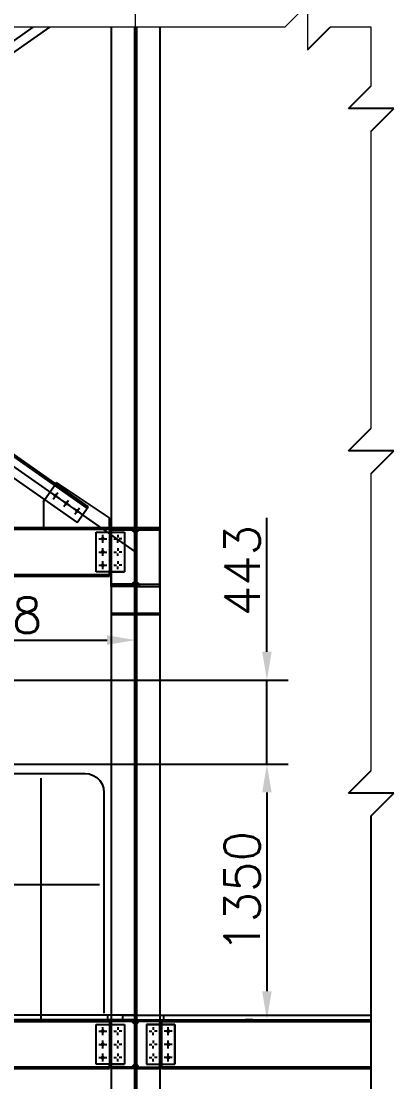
# Model space of a CAD drawing. Header units: metres. Extents: x 0 to 63075, y 0 to 44550.
# Drawn here: x 41725 to 43695, y 14608 to 20208 of the extents above; entities that cross this region are included whole.
import ezdxf

# ---------------------------------------------------------------- set-up
doc = ezdxf.new("R2010")
doc.units = ezdxf.units.M
doc.header["$LTSCALE"] = 75
doc.linetypes.add('CENTER2', pattern=[28.575, 19.05, -3.175, 3.175, -3.175])
for name, color, linetype in [('SC1', 7, 'CENTER2'), ('SDM', 7, 'Continuous'), ('SL1', 8, 'Continuous')]:
    doc.layers.add(name, color=color, linetype=linetype)
doc.styles.add('ROMANS', font='ROMANS.SHX')
doc.dimstyles.new('75___1-75', dxfattribs={"dimscale": 75, "dimtxt": 2.5, "dimasz": 2, "dimexe": 1.5, "dimexo": 1, "dimgap": 0.5, "dimtad": 1, "dimdec": 0, "dimzin": 12, "dimtxsty": 'ROMANS', "dimcen": 0, "dimclrd": 256, "dimclre": 256, "dimclrt": 3, "dimazin": 3, "dimtfac": 1, "dimtdec": 0, "dimtmove": 0, "dimatfit": 0, "dimfxl": 1, "dimlwd": -1, "dimlwe": -1, "dimarcsym": 0})

# ---------------------------------------------------------------- blocks, each defined once
blk = doc.blocks.new('A$C58c38efc')
at = {"layer": 'SL1'}
for points in [[(5531.8, 6913), (5532.7, 6912.5), (5533.7, 6912.2), (5534.7, 6911.9), (5535.7, 6911.7), (5536.7, 6911.6), (5537.8, 6911.7), (5538.8, 6911.8), (5539.8, 6912), (5540.8, 6912.4), (5541.7, 6912.8), (5542.6, 6913.3), (5543.5, 6913.9), (5544.2, 6914.6), (5544.9, 6915.3), (5545.6, 6916.1), (5546.1, 6917), (5546.6, 6917.9), (5547, 6918.9), (5547.2, 6919.9), (5547.4, 6920.9), (5547.5, 6921.9), (5547.4, 6922.9), (5547.3, 6924), (5547.1, 6925), (5546.8, 6925.9), (5546.3, 6926.9), (5545.8, 6927.8), (5545.2, 6928.6), (5544.6, 6929.4), (5543.8, 6930.1), (5543, 6930.7), (5542.1, 6931.3), (5541.2, 6931.7), (5540.2, 6932.1), (5539.2, 6932.4), (5538.2, 6932.6), (5537.2, 6932.6), (5536.2, 6932.6), (5535.1, 6932.5), (5534.1, 6932.2), (5533.2, 6931.9), (5532.2, 6931.5), (5531.3, 6931), (5530.5, 6930.4), (5529.7, 6929.7), (5529, 6929), (5528.4, 6928.2), (5527.8, 6927.3), (5527.4, 6926.4), (5527, 6925.4), (5526.7, 6924.4), (5526.5, 6923.4), (5526.5, 6922.4), (5526.5, 6921.3), (5526.6, 6920.3), (5526.9, 6919.3), (5527.2, 6918.3), (5527.6, 6917.4), (5528.1, 6916.5), (5528.7, 6915.7), (5529.4, 6914.9), (5530.1, 6914.2), (5531, 6913.5)], [(5589.2, 6872.8), (5590.1, 6872.4), (5591.1, 6872), (5592, 6871.7), (5593.1, 6871.6), (5594.1, 6871.5), (5595.1, 6871.5), (5596.1, 6871.7), (5597.1, 6871.9), (5598.1, 6872.2), (5599.1, 6872.6), (5600, 6873.1), (5600.8, 6873.7), (5601.6, 6874.4), (5602.3, 6875.2), (5602.9, 6876), (5603.5, 6876.8), (5603.9, 6877.8), (5604.3, 6878.7), (5604.6, 6879.7), (5604.7, 6880.7), (5604.8, 6881.8), (5604.8, 6882.8), (5604.7, 6883.8), (5604.4, 6884.8), (5604.1, 6885.8), (5603.7, 6886.7), (5603.2, 6887.6), (5602.6, 6888.5), (5601.9, 6889.3), (5601.2, 6890), (5600.3, 6890.6), (5599.5, 6891.1), (5598.5, 6891.6), (5597.6, 6892), (5596.6, 6892.2), (5595.6, 6892.4), (5594.5, 6892.5), (5593.5, 6892.5), (5592.5, 6892.3), (5591.5, 6892.1), (5590.5, 6891.8), (5589.6, 6891.4), (5588.7, 6890.8), (5587.8, 6890.3), (5587.1, 6889.6), (5586.3, 6888.8), (5585.7, 6888), (5585.2, 6887.1), (5584.7, 6886.2), (5584.3, 6885.3), (5584.1, 6884.3), (5583.9, 6883.2), (5583.8, 6882.2), (5583.9, 6881.2), (5584, 6880.2), (5584.2, 6879.2), (5584.5, 6878.2), (5585, 6877.2), (5585.5, 6876.4), (5586.1, 6875.5), (5586.7, 6874.7), (5587.5, 6874), (5588.3, 6873.4)], [(5646.5, 6832.7), (5647.4, 6832.2), (5648.4, 6831.9), (5649.4, 6831.6), (5650.4, 6831.4), (5651.4, 6831.4), (5652.5, 6831.4), (5653.5, 6831.5), (5654.5, 6831.7), (5655.5, 6832.1), (5656.4, 6832.5), (5657.3, 6833), (5658.1, 6833.6), (5658.9, 6834.3), (5659.6, 6835), (5660.3, 6835.8), (5660.8, 6836.7), (5661.3, 6837.6), (5661.6, 6838.6), (5661.9, 6839.6), (5662.1, 6840.6), (5662.2, 6841.6), (5662.1, 6842.7), (5662, 6843.7), (5661.8, 6844.7), (5661.5, 6845.7), (5661, 6846.6), (5660.5, 6847.5), (5659.9, 6848.3), (5659.3, 6849.1), (5658.5, 6849.8), (5657.7, 6850.5), (5656.8, 6851), (5655.9, 6851.5), (5654.9, 6851.8), (5653.9, 6852.1), (5652.9, 6852.3), (5651.9, 6852.3), (5650.9, 6852.3), (5649.8, 6852.2), (5648.8, 6852), (5647.9, 6851.6), (5646.9, 6851.2), (5646, 6850.7), (5645.2, 6850.1), (5644.4, 6849.4), (5643.7, 6848.7), (5643.1, 6847.9), (5642.5, 6847), (5642.1, 6846.1), (5641.7, 6845.1), (5641.4, 6844.1), (5641.2, 6843.1), (5641.2, 6842.1), (5641.2, 6841), (5641.3, 6840), (5641.6, 6839), (5641.9, 6838), (5642.3, 6837.1), (5642.8, 6836.2), (5643.4, 6835.4), (5644.1, 6834.6), (5644.8, 6833.9), (5645.6, 6833.3)], [(5797.5, 6696), (5797.3, 6697), (5797.1, 6698), (5796.7, 6699), (5796.3, 6699.9), (5795.8, 6700.8), (5795.1, 6701.7), (5794.5, 6702.4), (5793.7, 6703.1), (5792.9, 6703.7), (5792, 6704.3), (5791, 6704.7), (5790.1, 6705), (5789.1, 6705.3), (5788.1, 6705.4), (5787, 6705.5), (5786, 6705.4), (5785, 6705.3), (5784, 6705), (5783, 6704.7), (5782.1, 6704.3), (5781.2, 6703.7), (5780.4, 6703.1), (5779.6, 6702.4), (5778.9, 6701.7), (5778.3, 6700.8), (5777.8, 6699.9), (5777.3, 6699), (5777, 6698), (5776.7, 6697), (5776.6, 6696), (5776.5, 6695), (5776.6, 6694), (5776.7, 6693), (5777, 6692), (5777.3, 6691), (5777.8, 6690.1), (5778.3, 6689.2), (5778.9, 6688.3), (5779.6, 6687.6), (5780.4, 6686.9), (5781.2, 6686.3), (5782.1, 6685.7), (5783, 6685.3), (5784, 6685), (5785, 6684.7), (5786, 6684.6), (5787, 6684.5), (5788.1, 6684.6), (5789.1, 6684.7), (5790.1, 6685), (5791, 6685.3), (5792, 6685.7), (5792.9, 6686.3), (5793.7, 6686.9), (5794.5, 6687.6), (5795.1, 6688.3), (5795.8, 6689.2), (5796.3, 6690.1), (5796.7, 6691), (5797.1, 6692), (5797.3, 6693), (5797.5, 6694), (5797.5, 6695)], [(5797.5, 6626), (5797.3, 6627), (5797.1, 6628), (5796.7, 6629), (5796.3, 6629.9), (5795.8, 6630.8), (5795.1, 6631.7), (5794.5, 6632.4), (5793.7, 6633.1), (5792.9, 6633.7), (5792, 6634.3), (5791, 6634.7), (5790.1, 6635), (5789.1, 6635.3), (5788.1, 6635.4), (5787, 6635.5), (5786, 6635.4), (5785, 6635.3), (5784, 6635), (5783, 6634.7), (5782.1, 6634.3), (5781.2, 6633.7), (5780.4, 6633.1), (5779.6, 6632.4), (5778.9, 6631.7), (5778.3, 6630.8), (5777.8, 6629.9), (5777.3, 6629), (5777, 6628), (5776.7, 6627), (5776.6, 6626), (5776.5, 6625), (5776.6, 6624), (5776.7, 6623), (5777, 6622), (5777.3, 6621), (5777.8, 6620.1), (5778.3, 6619.2), (5778.9, 6618.3), (5779.6, 6617.6), (5780.4, 6616.9), (5781.2, 6616.3), (5782.1, 6615.7), (5783, 6615.3), (5784, 6615), (5785, 6614.7), (5786, 6614.6), (5787, 6614.5), (5788.1, 6614.6), (5789.1, 6614.7), (5790.1, 6615), (5791, 6615.3), (5792, 6615.7), (5792.9, 6616.3), (5793.7, 6616.9), (5794.5, 6617.6), (5795.1, 6618.3), (5795.8, 6619.2), (5796.3, 6620.1), (5796.7, 6621), (5797.1, 6622), (5797.3, 6623), (5797.5, 6624), (5797.5, 6625)], [(5797.5, 6556), (5797.3, 6557), (5797.1, 6558), (5796.7, 6559), (5796.3, 6559.9), (5795.8, 6560.8), (5795.1, 6561.7), (5794.5, 6562.4), (5793.7, 6563.1), (5792.9, 6563.7), (5792, 6564.3), (5791, 6564.7), (5790.1, 6565), (5789.1, 6565.3), (5788.1, 6565.4), (5787, 6565.5), (5786, 6565.4), (5785, 6565.3), (5784, 6565), (5783, 6564.7), (5782.1, 6564.3), (5781.2, 6563.7), (5780.4, 6563.1), (5779.6, 6562.4), (5778.9, 6561.7), (5778.3, 6560.8), (5777.8, 6559.9), (5777.3, 6559), (5777, 6558), (5776.7, 6557), (5776.6, 6556), (5776.5, 6555), (5776.6, 6554), (5776.7, 6553), (5777, 6552), (5777.3, 6551), (5777.8, 6550.1), (5778.3, 6549.2), (5778.9, 6548.3), (5779.6, 6547.6), (5780.4, 6546.9), (5781.2, 6546.3), (5782.1, 6545.7), (5783, 6545.3), (5784, 6545), (5785, 6544.7), (5786, 6544.6), (5787, 6544.5), (5788.1, 6544.6), (5789.1, 6544.7), (5790.1, 6545), (5791, 6545.3), (5792, 6545.7), (5792.9, 6546.3), (5793.7, 6546.9), (5794.5, 6547.6), (5795.1, 6548.3), (5795.8, 6549.2), (5796.3, 6550.1), (5796.7, 6551), (5797.1, 6552), (5797.3, 6553), (5797.5, 6554), (5797.5, 6555)], [(5797.5, 4096), (5797.3, 4097), (5797.1, 4098), (5796.7, 4099), (5796.3, 4099.9), (5795.8, 4100.8), (5795.1, 4101.7), (5794.5, 4102.4), (5793.7, 4103.1), (5792.9, 4103.7), (5792, 4104.3), (5791, 4104.7), (5790.1, 4105), (5789.1, 4105.3), (5788.1, 4105.4), (5787, 4105.5), (5786, 4105.4), (5785, 4105.3), (5784, 4105), (5783, 4104.7), (5782.1, 4104.3), (5781.2, 4103.7), (5780.4, 4103.1), (5779.6, 4102.4), (5778.9, 4101.7), (5778.3, 4100.8), (5777.8, 4099.9), (5777.3, 4099), (5777, 4098), (5776.7, 4097), (5776.6, 4096), (5776.5, 4095), (5776.6, 4094), (5776.7, 4093), (5777, 4092), (5777.3, 4091), (5777.8, 4090.1), (5778.3, 4089.2), (5778.9, 4088.3), (5779.6, 4087.6), (5780.4, 4086.9), (5781.2, 4086.3), (5782.1, 4085.7), (5783, 4085.3), (5784, 4085), (5785, 4084.7), (5786, 4084.6), (5787, 4084.5), (5788.1, 4084.6), (5789.1, 4084.7), (5790.1, 4085), (5791, 4085.3), (5792, 4085.7), (5792.9, 4086.3), (5793.7, 4086.9), (5794.5, 4087.6), (5795.1, 4088.3), (5795.8, 4089.2), (5796.3, 4090.1), (5796.7, 4091), (5797.1, 4092), (5797.3, 4093), (5797.5, 4094), (5797.5, 4095)], [(6143.5, 4096), (6143.3, 4097), (6143.1, 4098), (6142.7, 4099), (6142.3, 4099.9), (6141.8, 4100.8), (6141.1, 4101.7), (6140.5, 4102.4), (6139.7, 4103.1), (6138.9, 4103.7), (6138, 4104.3), (6137, 4104.7), (6136.1, 4105), (6135.1, 4105.3), (6134.1, 4105.4), (6133, 4105.5), (6132, 4105.4), (6131, 4105.3), (6130, 4105), (6129, 4104.7), (6128.1, 4104.3), (6127.2, 4103.7), (6126.4, 4103.1), (6125.6, 4102.4), (6124.9, 4101.7), (6124.3, 4100.8), (6123.8, 4099.9), (6123.3, 4099), (6123, 4098), (6122.7, 4097), (6122.6, 4096), (6122.5, 4095), (6122.6, 4094), (6122.7, 4093), (6123, 4092), (6123.3, 4091), (6123.8, 4090.1), (6124.3, 4089.2), (6124.9, 4088.3), (6125.6, 4087.6), (6126.4, 4086.9), (6127.2, 4086.3), (6128.1, 4085.7), (6129, 4085.3), (6130, 4085), (6131, 4084.7), (6132, 4084.6), (6133, 4084.5), (6134.1, 4084.6), (6135.1, 4084.7), (6136.1, 4085), (6137, 4085.3), (6138, 4085.7), (6138.9, 4086.3), (6139.7, 4086.9), (6140.5, 4087.6), (6141.1, 4088.3), (6141.8, 4089.2), (6142.3, 4090.1), (6142.7, 4091), (6143.1, 4092), (6143.3, 4093), (6143.5, 4094), (6143.5, 4095)], [(5797.5, 4026), (5797.3, 4027), (5797.1, 4028), (5796.7, 4029), (5796.3, 4029.9), (5795.8, 4030.8), (5795.1, 4031.7), (5794.5, 4032.4), (5793.7, 4033.1), (5792.9, 4033.7), (5792, 4034.3), (5791, 4034.7), (5790.1, 4035), (5789.1, 4035.3), (5788.1, 4035.4), (5787, 4035.5), (5786, 4035.4), (5785, 4035.3), (5784, 4035), (5783, 4034.7), (5782.1, 4034.3), (5781.2, 4033.7), (5780.4, 4033.1), (5779.6, 4032.4), (5778.9, 4031.7), (5778.3, 4030.8), (5777.8, 4029.9), (5777.3, 4029), (5777, 4028), (5776.7, 4027), (5776.6, 4026), (5776.5, 4025), (5776.6, 4024), (5776.7, 4023), (5777, 4022), (5777.3, 4021), (5777.8, 4020.1), (5778.3, 4019.2), (5778.9, 4018.3), (5779.6, 4017.6), (5780.4, 4016.9), (5781.2, 4016.3), (5782.1, 4015.7), (5783, 4015.3), (5784, 4015), (5785, 4014.7), (5786, 4014.6), (5787, 4014.5), (5788.1, 4014.6), (5789.1, 4014.7), (5790.1, 4015), (5791, 4015.3), (5792, 4015.7), (5792.9, 4016.3), (5793.7, 4016.9), (5794.5, 4017.6), (5795.1, 4018.3), (5795.8, 4019.2), (5796.3, 4020.1), (5796.7, 4021), (5797.1, 4022), (5797.3, 4023), (5797.5, 4024), (5797.5, 4025)], [(6143.5, 4026), (6143.3, 4027), (6143.1, 4028), (6142.7, 4029), (6142.3, 4029.9), (6141.8, 4030.8), (6141.1, 4031.7), (6140.5, 4032.4), (6139.7, 4033.1), (6138.9, 4033.7), (6138, 4034.3), (6137, 4034.7), (6136.1, 4035), (6135.1, 4035.3), (6134.1, 4035.4), (6133, 4035.5), (6132, 4035.4), (6131, 4035.3), (6130, 4035), (6129, 4034.7), (6128.1, 4034.3), (6127.2, 4033.7), (6126.4, 4033.1), (6125.6, 4032.4), (6124.9, 4031.7), (6124.3, 4030.8), (6123.8, 4029.9), (6123.3, 4029), (6123, 4028), (6122.7, 4027), (6122.6, 4026), (6122.5, 4025), (6122.6, 4024), (6122.7, 4023), (6123, 4022), (6123.3, 4021), (6123.8, 4020.1), (6124.3, 4019.2), (6124.9, 4018.3), (6125.6, 4017.6), (6126.4, 4016.9), (6127.2, 4016.3), (6128.1, 4015.7), (6129, 4015.3), (6130, 4015), (6131, 4014.7), (6132, 4014.6), (6133, 4014.5), (6134.1, 4014.6), (6135.1, 4014.7), (6136.1, 4015), (6137, 4015.3), (6138, 4015.7), (6138.9, 4016.3), (6139.7, 4016.9), (6140.5, 4017.6), (6141.1, 4018.3), (6141.8, 4019.2), (6142.3, 4020.1), (6142.7, 4021), (6143.1, 4022), (6143.3, 4023), (6143.5, 4024), (6143.5, 4025)], [(5797.5, 3956), (5797.3, 3957), (5797.1, 3958), (5796.7, 3959), (5796.3, 3959.9), (5795.8, 3960.8), (5795.1, 3961.7), (5794.5, 3962.4), (5793.7, 3963.1), (5792.9, 3963.7), (5792, 3964.3), (5791, 3964.7), (5790.1, 3965), (5789.1, 3965.3), (5788.1, 3965.4), (5787, 3965.5), (5786, 3965.4), (5785, 3965.3), (5784, 3965), (5783, 3964.7), (5782.1, 3964.3), (5781.2, 3963.7), (5780.4, 3963.1), (5779.6, 3962.4), (5778.9, 3961.7), (5778.3, 3960.8), (5777.8, 3959.9), (5777.3, 3959), (5777, 3958), (5776.7, 3957), (5776.6, 3956), (5776.5, 3955), (5776.6, 3954), (5776.7, 3953), (5777, 3952), (5777.3, 3951), (5777.8, 3950.1), (5778.3, 3949.2), (5778.9, 3948.3), (5779.6, 3947.6), (5780.4, 3946.9), (5781.2, 3946.3), (5782.1, 3945.7), (5783, 3945.3), (5784, 3945), (5785, 3944.7), (5786, 3944.6), (5787, 3944.5), (5788.1, 3944.6), (5789.1, 3944.7), (5790.1, 3945), (5791, 3945.3), (5792, 3945.7), (5792.9, 3946.3), (5793.7, 3946.9), (5794.5, 3947.6), (5795.1, 3948.3), (5795.8, 3949.2), (5796.3, 3950.1), (5796.7, 3951), (5797.1, 3952), (5797.3, 3953), (5797.5, 3954), (5797.5, 3955)], [(6143.5, 3956), (6143.3, 3957), (6143.1, 3958), (6142.7, 3959), (6142.3, 3959.9), (6141.8, 3960.8), (6141.1, 3961.7), (6140.5, 3962.4), (6139.7, 3963.1), (6138.9, 3963.7), (6138, 3964.3), (6137, 3964.7), (6136.1, 3965), (6135.1, 3965.3), (6134.1, 3965.4), (6133, 3965.5), (6132, 3965.4), (6131, 3965.3), (6130, 3965), (6129, 3964.7), (6128.1, 3964.3), (6127.2, 3963.7), (6126.4, 3963.1), (6125.6, 3962.4), (6124.9, 3961.7), (6124.3, 3960.8), (6123.8, 3959.9), (6123.3, 3959), (6123, 3958), (6122.7, 3957), (6122.6, 3956), (6122.5, 3955), (6122.6, 3954), (6122.7, 3953), (6123, 3952), (6123.3, 3951), (6123.8, 3950.1), (6124.3, 3949.2), (6124.9, 3948.3), (6125.6, 3947.6), (6126.4, 3946.9), (6127.2, 3946.3), (6128.1, 3945.7), (6129, 3945.3), (6130, 3945), (6131, 3944.7), (6132, 3944.6), (6133, 3944.5), (6134.1, 3944.6), (6135.1, 3944.7), (6136.1, 3945), (6137, 3945.3), (6138, 3945.7), (6138.9, 3946.3), (6139.7, 3946.9), (6140.5, 3947.6), (6141.1, 3948.3), (6141.8, 3949.2), (6142.3, 3950.1), (6142.7, 3951), (6143.1, 3952), (6143.3, 3953), (6143.5, 3954), (6143.5, 3955)]]:
    blk.add_hatch(color=256, dxfattribs=at).paths.add_polyline_path(points, flags=17)
for p, q in [((1913.3, 9396.4), (5651.1, 6780)), ((5960, 6626), (2002.2, 9396.4)), ((5705, 6857.1), (2077.3, 9396.4)), ((2091.2, 9396.4), (5709.6, 6863.6)), ((5417.8, 9396.4), (3710, 8201)), ((3820.8, 8216.3), (5506.7, 9396.4)), ((5832, 9396.4), (5832, 4180)), ((5954.8, 9396.4), (5954.8, 434)), ((5965.3, 9396.4), (5965.3, 434)), ((6088, 9396.4), (6088, 4180)), ((5479.1, 6900.4), (5537.5, 6984)), ((5537.5, 6984), (5543.3, 6992.2)), ((5822, 6805), (5543.3, 6992.2)), ((5473.3, 6892.2), (5479.1, 6900.4)), ((5473.3, 6892.2), (5473.3, 6755)), ((5519.8, 6934.2), (5554.2, 6910.1)), ((5524.9, 6904.9), (5549, 6939.3)), ((5577.1, 6894), (5611.5, 6870)), ((5582.3, 6864.8), (5606.4, 6899.2)), ((5634.5, 6853.9), (5668.9, 6829.8)), ((5639.6, 6824.6), (5663.7, 6859.1)), ((5651.1, 6780), (5709.6, 6863.6)), ((5822, 6755), (5822, 6805)), ((3712.9, 6745.9), (5822, 6745.9)), ((3776.5, 6755), (5822, 6755)), ((5473.3, 6755), (5822, 6755)), ((5752, 6520), (5752, 6730)), ((5752, 6730), (5832, 6730)), ((5752, 6520), (5752, 6730)), ((5752, 6730), (5902, 6730)), ((5822, 6755), (5822, 6730)), ((5822, 6730), (5822, 6497)), ((5832, 6755), (5954.8, 6755)), ((5832, 6742.5), (5832, 6755)), ((5954.8, 6742.5), (5832, 6742.5)), ((5832, 6454.5), (5832, 6742.5)), ((5832, 6742.5), (5939.8, 6742.5)), ((5832, 6730), (5902, 6730)), ((5902, 6730), (5902, 6520)), ((5902, 6730), (5902, 6520)), ((5939.8, 6755), (5939.8, 6742.5)), ((5939.8, 6742.5), (5954.8, 6727.5)), ((5954.8, 6755), (5954.8, 6742.5)), ((5954.8, 6727.5), (5954.8, 6469.5)), ((5965.3, 6755), (6088, 6755)), ((5965.3, 6755), (5965.3, 6742.5)), ((5980.3, 6742.5), (5965.3, 6727.5)), ((5965.3, 6742.5), (6088, 6742.5)), ((5965.3, 6727.5), (5965.3, 6469.5)), ((5980.3, 6755), (5980.3, 6742.5)), ((6088, 6742.5), (5980.3, 6742.5)), ((6088, 6742.5), (6088, 6755)), ((6088, 6454.5), (6088, 6742.5)), ((5766, 6695), (5808, 6695)), ((5787, 6674), (5787, 6716)), ((5846, 6695), (5860, 6695)), ((5867, 6716), (5867, 6702)), ((5867, 6674), (5867, 6688)), ((5888, 6695), (5874, 6695)), ((5766, 6625), (5808, 6625)), ((5787, 6604), (5787, 6646)), ((5846, 6625), (5860, 6625)), ((5867, 6646), (5867, 6632)), ((5867, 6604), (5867, 6618)), ((5888, 6625), (5874, 6625)), ((5766, 6555), (5808, 6555)), ((5787, 6534), (5787, 6576)), ((5846, 6555), (5860, 6555)), ((5867, 6576), (5867, 6562)), ((5888, 6555), (5874, 6555)), ((1598, 6506.1), (5822, 6506.1)), ((1598, 6497), (5822, 6497)), ((5832, 6520), (5752, 6520)), ((5902, 6520), (5752, 6520)), ((5822, 6497), (5822, 6520)), ((5832, 6520), (5902, 6520)), ((5867, 6534), (5867, 6548)), ((5832, 6454.5), (5954.8, 6454.5)), ((5832, 6442), (5832, 6454.5)), ((5939.8, 6454.5), (5832, 6454.5)), ((5954.8, 6442), (5832, 6442)), ((5954.8, 6469.5), (5939.8, 6454.5)), ((5939.8, 6454.5), (5939.8, 6442)), ((5954.8, 6454.5), (5954.8, 6442)), ((5965.3, 6469.5), (5980.3, 6454.5)), ((5965.3, 6454.5), (6088, 6454.5)), ((5965.3, 6454.5), (5965.3, 6442)), ((5965.3, 6442), (6088, 6442)), ((5980.3, 6454.5), (6088, 6454.5)), ((5980.3, 6454.5), (5980.3, 6442)), ((6088, 6442), (6088, 6454.5)), ((5834.8, 6293.4), (5834.8, 6302.9)), ((5834.8, 6302.9), (5954.8, 6302.9)), ((5954.8, 6293.4), (5834.8, 6293.4)), ((5939.8, 6302.9), (5939.8, 6293.4)), ((5954.8, 6302.9), (5954.8, 6293.4)), ((5965.3, 6302.9), (6085.3, 6302.9)), ((5965.3, 6293.4), (5965.3, 6302.9)), ((6085.3, 6293.4), (5965.3, 6293.4)), ((5980.3, 6302.9), (5980.3, 6293.4)), ((6085.3, 6302.9), (6085.3, 6293.4)), ((1721.5, 5455.6), (5693.5, 5455.6)), ((5693.5, 5455.6), (5715.8, 5453.1)), ((5715.8, 5453.1), (5736.9, 5445.7)), ((5736.9, 5445.7), (5755.9, 5433.8)), ((5755.9, 5433.8), (5771.7, 5418)), ((5461.8, 4155), (5461.8, 5431.2)), ((5771.7, 5418), (5783.6, 5399)), ((5783.6, 5399), (5791, 5377.9)), ((5791, 5377.9), (5793.5, 5355.6)), ((5793.5, 5355.6), (5793.5, 4190)), ((1645.5, 4870), (5769.5, 4870)), ((5960, 4180), (1374.5, 4180)), ((5960, 4155), (1374.5, 4155)), ((1598, 4155), (5822, 4155)), ((4837.9, 4145.9), (5822, 4145.9)), ((5812, 4180), (5812, 4155)), ((5822, 4155), (5822, 4130)), ((5832, 4180), (5832, 4155)), ((5832, 4155), (5832, 440.3)), ((5832, 4155), (5954.8, 4155)), ((5832, 4147), (5832, 4155)), ((5954.8, 4147), (5832, 4147)), ((5832, 3905), (5832, 4147)), ((5832, 4147), (5939.8, 4147)), ((5893.5, 4155), (5893.5, 4180)), ((5893.5, 4180), (5965, 4180)), ((5893.5, 4155), (5965, 4155)), ((5939.8, 4155), (5939.8, 4147)), ((5939.8, 4147), (5954.8, 4132)), ((5954.8, 4155), (5954.8, 4147)), ((5960, 4180), (5960, 4155)), ((5965, 4180), (7205.3, 4180)), ((5965, 4180), (5965, 4155)), ((5965, 4155), (7205.3, 4155)), ((5965.3, 4155), (6088, 4155)), ((5965.3, 4155), (5965.3, 4147)), ((5965.3, 4147), (6088, 4147)), ((5980.3, 4147), (5965.3, 4132)), ((5980.3, 4155), (5980.3, 4147)), ((6088, 4147), (5980.3, 4147)), ((6088, 4180), (6088, 4155)), ((6088, 4155), (6088, 440.3)), ((6088, 4147), (6088, 4155)), ((6088, 3905), (6088, 4147)), ((6098, 4155), (6098, 4130)), ((6098, 4155), (7205.3, 4155)), ((6098, 4145.9), (7205.3, 4145.9)), ((6108, 4180), (6108, 4155)), ((5752, 3920), (5752, 4130)), ((5752, 4130), (5902, 4130)), ((5752, 3920), (5752, 4130)), ((5752, 4130), (5832, 4130)), ((5766, 4095), (5808, 4095)), ((5787, 4074), (5787, 4116)), ((5822, 4130), (5822, 3897)), ((5832, 4130), (5902, 4130)), ((5846, 4095), (5860, 4095)), ((5867, 4116), (5867, 4102)), ((5888, 4095), (5874, 4095)), ((5902, 4130), (5902, 3920)), ((5902, 4130), (5902, 3920)), ((5954.8, 4132), (5954.8, 3920)), ((5965.3, 4132), (5965.3, 3920)), ((6018, 4130), (6018, 3920)), ((6018, 4130), (6088, 4130)), ((6018, 4130), (6018, 3920)), ((6168, 4130), (6018, 4130)), ((6032, 4095), (6046, 4095)), ((6053, 4116), (6053, 4102)), ((6074, 4095), (6060, 4095)), ((6088, 4130), (6168, 4130)), ((6098, 4130), (6098, 3897)), ((6154, 4095), (6112, 4095)), ((6133, 4074), (6133, 4116)), ((6168, 4130), (6168, 3920)), ((6168, 3920), (6168, 4130)), ((5787, 4004), (5787, 4046)), ((5867, 4074), (5867, 4088)), ((5867, 4046), (5867, 4032)), ((6053, 4074), (6053, 4088)), ((6053, 4046), (6053, 4032)), ((6133, 4004), (6133, 4046)), ((5766, 4025), (5808, 4025)), ((5846, 4025), (5860, 4025)), ((5867, 4004), (5867, 4018)), ((5888, 4025), (5874, 4025)), ((6032, 4025), (6046, 4025)), ((6053, 4004), (6053, 4018)), ((6074, 4025), (6060, 4025)), ((6154, 4025), (6112, 4025)), ((5766, 3955), (5808, 3955)), ((5787, 3934), (5787, 3976)), ((5846, 3955), (5860, 3955)), ((5867, 3976), (5867, 3962)), ((5867, 3934), (5867, 3948)), ((5888, 3955), (5874, 3955)), ((6032, 3955), (6046, 3955)), ((6053, 3976), (6053, 3962)), ((6053, 3934), (6053, 3948)), ((6074, 3955), (6060, 3955)), ((6154, 3955), (6112, 3955)), ((6133, 3934), (6133, 3976)), ((1598, 3906.1), (5822, 3906.1)), ((1598, 3897), (5822, 3897)), ((5902, 3920), (5752, 3920)), ((5832, 3920), (5752, 3920)), ((5822, 3897), (5822, 3920)), ((5832, 3920), (5902, 3920)), ((5832, 3905), (5954.8, 3905)), ((5832, 3897), (5832, 3905)), ((5939.8, 3905), (5832, 3905)), ((5954.8, 3897), (5832, 3897)), ((5954.8, 3920), (5939.8, 3905)), ((5939.8, 3905), (5939.8, 3897)), ((5954.8, 3905), (5954.8, 3897)), ((5965.3, 3920), (5980.3, 3905)), ((5965.3, 3905), (6088, 3905)), ((5965.3, 3905), (5965.3, 3897)), ((5965.3, 3897), (6088, 3897)), ((5980.3, 3905), (5980.3, 3897)), ((5980.3, 3905), (6088, 3905)), ((6018, 3920), (6088, 3920)), ((6018, 3920), (6168, 3920)), ((6088, 3920), (6168, 3920)), ((6088, 3897), (6088, 3905)), ((6098, 3920), (6098, 3897)), ((6098, 3906.1), (7205.3, 3906.1)), ((6098, 3897), (7205.3, 3897))]:
    blk.add_line(p, q, dxfattribs=at)
blk = doc.blocks.new('*D35')
at = {"layer": 'Defpoints', "color": 0, "transparency": 16777216}
for p in [(40843.5, 16285.4), (43023.9, 14935.4), (43023.9, 14935.4)]:
    blk.add_point(p, dxfattribs=at)
at = {"layer": 'SDM', "transparency": 16777216}
for p, q in [((40918.5, 16285.4), (43136.4, 16285.4)), ((43023.9, 16135.4), (43023.9, 15085.4)), ((42948.9, 14935.4), (42911.4, 14935.4))]:
    blk.add_line(p, q, dxfattribs=at)
for points in [[(42998.9, 16135.4), (43048.9, 16135.4), (43023.9, 16285.4)], [(42998.9, 15085.4), (43048.9, 15085.4), (43023.9, 14935.4)]]:
    blk.add_solid(points, dxfattribs=at)
at = {"layer": 'SDM', "color": 3, "transparency": 16777216, "insert": (42892.7, 15610.4), "char_height": 187.5, "attachment_point": 5, "rotation": 90, "style": 'ROMANS'}
blk.add_mtext('1350', dxfattribs=at)
blk = doc.blocks.new('*D36')
at = {"layer": 'Defpoints', "color": 0, "transparency": 16777216}
for p in [(40691.3, 16728.4), (43023.9, 16728.4), (40843.5, 16285.4)]:
    blk.add_point(p, dxfattribs=at)
at = {"layer": 'SDM', "transparency": 16777216}
for p, q in [((43023.9, 16878.4), (43023.9, 17585.6)), ((40766.3, 16728.4), (43136.4, 16728.4)), ((43023.9, 16285.4), (43023.9, 16728.4)), ((40918.5, 16285.4), (43136.4, 16285.4)), ((43023.9, 16135.4), (43023.9, 15985.4))]:
    blk.add_line(p, q, dxfattribs=at)
for points in [[(42998.9, 16878.4), (43048.9, 16878.4), (43023.9, 16728.4)], [(42998.9, 16135.4), (43048.9, 16135.4), (43023.9, 16285.4)]]:
    blk.add_solid(points, dxfattribs=at)
at = {"layer": 'SDM', "color": 3, "transparency": 16777216, "insert": (42892.7, 17307), "char_height": 187.5, "attachment_point": 5, "rotation": 90, "style": 'ROMANS'}
blk.add_mtext('443', dxfattribs=at)
blk = doc.blocks.new('*D37')
at = {"layer": 'Defpoints', "color": 0, "transparency": 16777216}
for p in [(42329.3, 17130.6), (42329.3, 16940.2), (40701.3, 16728.4)]:
    blk.add_point(p, dxfattribs=at)
at = {"layer": 'SDM', "transparency": 16777216}
for p, q in [((40701.3, 16803.4), (40701.3, 17052.7)), ((42329.3, 17055.6), (42329.3, 16827.7)), ((40851.3, 16940.2), (42179.3, 16940.2))]:
    blk.add_line(p, q, dxfattribs=at)
for points in [[(40851.3, 16965.2), (40851.3, 16915.2), (40701.3, 16940.2)], [(42179.3, 16965.2), (42179.3, 16915.2), (42329.3, 16940.2)]]:
    blk.add_solid(points, dxfattribs=at)
at = {"layer": 'SDM', "color": 3, "transparency": 16777216, "insert": (41515.3, 17071.5), "char_height": 187.5, "attachment_point": 5, "style": 'ROMANS'}
blk.add_mtext('1628', dxfattribs=at)

msp = doc.modelspace()

# ---------------------------------------------------------------- linework, layer by layer
at = {"layer": 'SC1', "lineweight": 0}
msp.add_line((42329.3, 10661), (42329.3, 22305.8), dxfattribs=at)
at = {"layer": 'SDM', "linetype": 'Continuous', "lineweight": 0}
for p, q in [((43118.6, 20176.7), (43238.6, 20296.7)), ((43238.6, 20296.7), (43238.6, 20056.7)), ((43118.6, 20176.7), (41141.5, 20176.7)), ((43574.6, 20176.7), (43358.6, 20176.7))]:
    msp.add_line(p, q, dxfattribs=at)
at = {"layer": 'SDM', "linetype": 'Continuous', "lineweight": 0, "extrusion": (0, 1, 0)}
for p, q in [((43574.6, 19867.2), (43574.6, 20176.7)), ((43574.6, 18059.6), (43574.6, 19627.2)), ((43574.6, 16251.9), (43574.6, 17819.6))]:
    msp.add_line(p, q, dxfattribs=at)
at = {"layer": 'SDM'}
for p, q in [((43454.6, 19747.2), (43574.6, 19867.2)), ((43694.6, 19747.2), (43454.6, 19747.2)), ((43574.6, 19627.2), (43694.6, 19747.2)), ((43454.6, 17939.6), (43574.6, 18059.6)), ((43694.6, 17939.6), (43454.6, 17939.6)), ((43574.6, 17819.6), (43694.6, 17939.6)), ((43454.6, 16131.9), (43574.6, 16251.9)), ((43694.6, 16131.9), (43454.6, 16131.9)), ((43574.6, 16011.9), (43694.6, 16131.9))]:
    msp.add_line(p, q, dxfattribs=at)
at = {"layer": 'SDM', "extrusion": (0, 1, 0)}
msp.add_line((43574.6, 14178.5), (43574.6, 16011.9), dxfattribs=at)
at = {"layer": 'SL1'}
msp.add_line((43238.6, 20056.7), (43358.6, 20176.7), dxfattribs=at)

# ---------------------------------------------------------------- block references
at = {"layer": 'SDM'}
msp.add_blockref('A$C58c38efc', (36369.2, 10780.3), dxfattribs=at)

# ---------------------------------------------------------------- dimensions: what is measured, and where the dimension line sits
dim = msp.add_linear_dim(base=(43023.9, 16728.4), p1=(40843.5, 16285.4), p2=(40691.3, 16728.4), angle=90, dimstyle='75___1-75', dxfattribs=at)
dim.commit()
dim.dimension.update_dxf_attribs({"geometry": '*D36', "text_midpoint": (42892.7, 17307)})
dim = msp.add_linear_dim(base=(42329.3, 16940.2), p1=(40701.3, 16728.4), p2=(42329.3, 17130.6), dimstyle='75___1-75', dxfattribs=at)
dim.commit()
dim.dimension.update_dxf_attribs({"geometry": '*D37', "text_midpoint": (41515.3, 16940.2), "dimtype": 160})
dim = msp.add_linear_dim(base=(43023.9, 14935.4), p1=(40843.5, 16285.4), p2=(43023.9, 14935.4), angle=90, dimstyle='75___1-75', dxfattribs=at)
dim.commit()
dim.dimension.update_dxf_attribs({"geometry": '*D35', "text_midpoint": (43023.9, 15610.4), "dimtype": 160})

doc.saveas('drawing.dxf')
